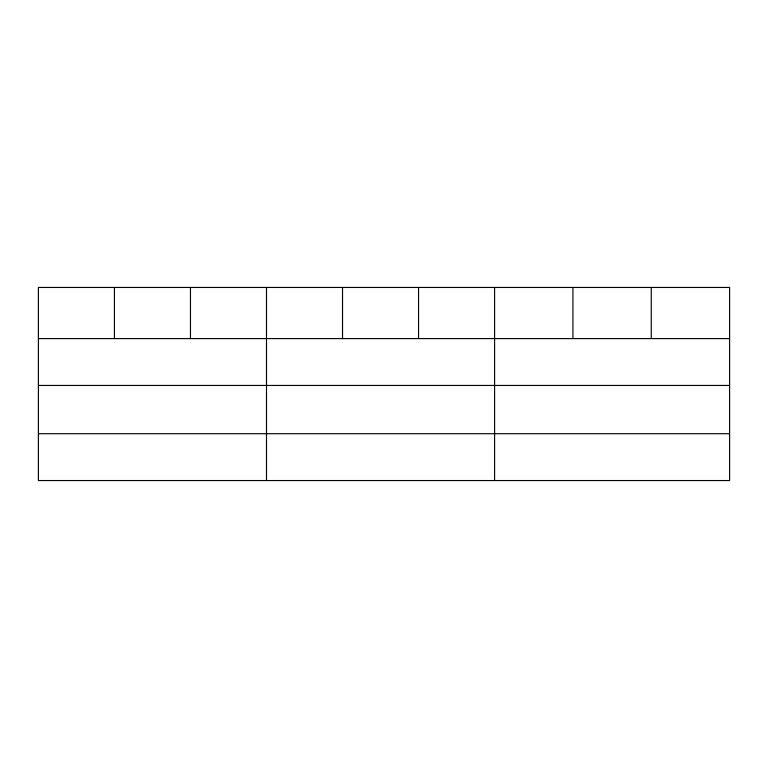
<?xml version="1.0" encoding="UTF-8"?>
<svg xmlns="http://www.w3.org/2000/svg" width="768" height="768" viewBox="0 0 768 768"><rect width="100%" height="100%" fill="white"/><g stroke="black" fill="none" stroke-linecap="round" stroke-linejoin="round"><path stroke-width="1.15" d="M38.4 338.602L729.6 338.602M38.4 385.45L729.6 385.45M38.4 433.709L729.6 433.709M651.264 287.453L651.264 338.602M572.928 287.453L572.928 338.602M494.592 287.453L494.592 480.547M418.56 287.453L418.56 338.602M342.528 287.453L342.528 338.602M266.496 287.453L266.496 480.547M190.464 287.453L190.464 338.602M114.432 287.453L114.432 338.602M729.6 287.453L38.4 287.453L38.4 480.547L729.6 480.547L729.6 287.453"/></g></svg>
